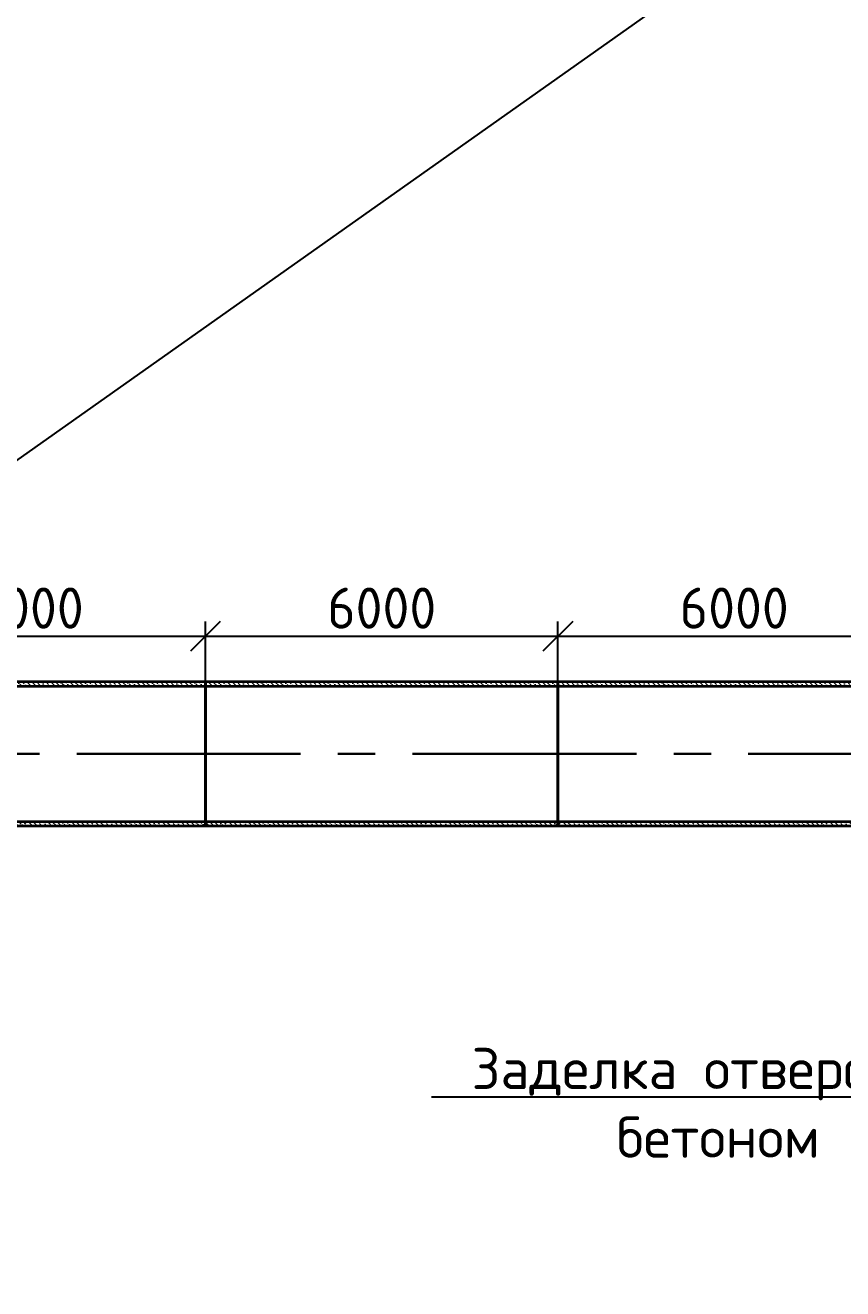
# Model space of a CAD drawing. Header units: millimetres. Extents: x 1601 to 14530, y 1157 to 12625.
# Drawn here: x 11794.9 to 11864.4, y 3029.5 to 3137 of the extents above; entities that cross this region are included whole.
import ezdxf
from ezdxf import colors
from ezdxf.entities.mleader import LeaderData, LeaderLine
from ezdxf.math import Vec2, Vec3

# ---------------------------------------------------------------- set-up
doc = ezdxf.new("R2010")
doc.units = ezdxf.units.MM
doc.linetypes.add('ACAD_ISO04W100', pattern=[30, 24, -3, 0, -3])
doc.linetypes.add('осевая2', pattern=[28.575, 19.05, -3.175, 3.175, -3.175])
for name, color, linetype, lineweight in [('Осевая', 2, 'осевая2', 30), ('Размер 3.5', 250, 'Continuous', 35), ('таблица', 250, 'Continuous', 35), ('шриховка', 251, 'ACAD_ISO04W100', 15)]:
    doc.layers.add(name, color=color, linetype=linetype, lineweight=lineweight)
doc.styles.add('-ISOCPEUR-', font='isocpeur.TTF')
doc.styles.add('GOST', font='GOST Common.ttf')
doc.dimstyles.new('М 1 к 200', dxfattribs={"dimtxt": 3.5, "dimasz": 2.5, "dimexe": 1.25, "dimexo": 0, "dimtad": 1, "dimlfac": 0.2, "dimrnd": 0.1, "dimzin": 1, "dimtxsty": 'GOST', "dimblk": 'OBLIQUE', "dimcen": 2.5, "dimclrd": 256, "dimclre": 256, "dimclrt": 256, "dimadec": 0, "dimazin": 2, "dimtfac": 1, "dimtmove": 0, "dimatfit": 3, "dimldrblk": 'NONE', "dimfxl": 1.25, "dimlwd": -1, "dimlwe": -1, "dimarcsym": 0})
pattern_1 = [(45, (-5955.2925, -1907.5019), (0.152215341, 0.558122918), [0.71755, -0.14351, 0, -0.14351])]

# ---------------------------------------------------------------- blocks, each defined once
blk = doc.blocks.new('Лоток')
at = {"layer": 'шриховка'}
h = blk.add_hatch(dxfattribs=at)
h.set_pattern_fill('ANSI36', color=256, scale=0.0904)
h.set_pattern_definition(pattern_1)
h.paths.add_polyline_path([(30, 5.75), (30, 6.15), (0, 6.15), (0, 5.75)])
h = blk.add_hatch(dxfattribs=at)
h.set_pattern_fill('ANSI36', color=256, scale=0.0904)
h.set_pattern_definition(pattern_1)
h.paths.add_polyline_path([(30, -6.15), (30, -5.75), (0, -5.75), (0, -6.15)])
blk.add_lwpolyline([(0, -5.75), (30, -5.75), (30, -6.15), (0, -6.15)], close=True)
at = {"layer": 'таблица'}
for p, q in [((30, 5.75), (0, 5.75)), ((30, -5.75), (0, -5.75))]:
    blk.add_line(p, q, dxfattribs=at)
blk.add_lwpolyline([(30, 6.15), (0, 6.15), (0, -6.15), (30, -6.15)], close=True, dxfattribs=at)
blk = doc.blocks.new('_Oblique')
at = {"color": 0, "linetype": 'ByBlock', "lineweight": -2}
blk.add_line((-0.5, -0.5), (0.5, 0.5), dxfattribs=at)
blk = doc.blocks.new('*D266')
at = {"transparency": 16777216}
for p, q in [((11780.21, 3081.2), (11780.21, 3086.32)), ((11810.21, 3081.2), (11810.21, 3086.32)), ((11780.21, 3085.07), (11810.21, 3085.07))]:
    blk.add_line(p, q, dxfattribs=at)
at = {"layer": 'Defpoints', "color": 0, "transparency": 16777216}
for p in [(11810.21, 3085.07), (11780.21, 3081.2), (11810.21, 3081.2)]:
    blk.add_point(p, dxfattribs=at)
at = {"transparency": 16777216, "xscale": 2.5, "yscale": 2.5, "zscale": 2.5, "rotation": 180}
blk.add_blockref('_Oblique', (11780.21, 3085.07), dxfattribs=at)
at = {"transparency": 16777216, "xscale": 2.5, "yscale": 2.5, "zscale": 2.5}
blk.add_blockref('_Oblique', (11810.21, 3085.07), dxfattribs=at)
at = {"transparency": 16777216, "insert": (11795.21, 3087.45), "char_height": 3.5, "attachment_point": 5, "style": 'GOST'}
blk.add_mtext('6000', dxfattribs=at)
blk = doc.blocks.new('_None')
blk = doc.blocks.new('*D267')
at = {"transparency": 16777216}
for p, q in [((11810.21, 3081.2), (11810.21, 3086.32)), ((11840.21, 3081.2), (11840.21, 3086.32)), ((11810.21, 3085.07), (11840.21, 3085.07))]:
    blk.add_line(p, q, dxfattribs=at)
at = {"layer": 'Defpoints', "color": 0, "transparency": 16777216}
for p in [(11840.21, 3085.07), (11810.21, 3081.2), (11840.21, 3081.2)]:
    blk.add_point(p, dxfattribs=at)
at = {"transparency": 16777216, "xscale": 2.5, "yscale": 2.5, "zscale": 2.5, "rotation": 180}
blk.add_blockref('_Oblique', (11810.21, 3085.07), dxfattribs=at)
at = {"transparency": 16777216, "xscale": 2.5, "yscale": 2.5, "zscale": 2.5}
blk.add_blockref('_Oblique', (11840.21, 3085.07), dxfattribs=at)
at = {"transparency": 16777216, "insert": (11825.21, 3087.45), "char_height": 3.5, "attachment_point": 5, "style": 'GOST'}
blk.add_mtext('6000', dxfattribs=at)
blk = doc.blocks.new('*D268')
at = {"transparency": 16777216}
for p, q in [((11840.21, 3081.2), (11840.21, 3086.32)), ((11870.21, 3081.2), (11870.21, 3086.32)), ((11840.21, 3085.07), (11870.21, 3085.07))]:
    blk.add_line(p, q, dxfattribs=at)
at = {"layer": 'Defpoints', "color": 0, "transparency": 16777216}
for p in [(11870.21, 3085.07), (11840.21, 3081.2), (11870.21, 3081.2)]:
    blk.add_point(p, dxfattribs=at)
at = {"transparency": 16777216, "xscale": 2.5, "yscale": 2.5, "zscale": 2.5, "rotation": 180}
blk.add_blockref('_Oblique', (11840.21, 3085.07), dxfattribs=at)
at = {"transparency": 16777216, "xscale": 2.5, "yscale": 2.5, "zscale": 2.5}
blk.add_blockref('_Oblique', (11870.21, 3085.07), dxfattribs=at)
at = {"transparency": 16777216, "insert": (11855.21, 3087.45), "char_height": 3.5, "attachment_point": 5, "style": 'GOST'}
blk.add_mtext('6000', dxfattribs=at)

msp = doc.modelspace()

# ---------------------------------------------------------------- linework, layer by layer
at = {"layer": 'Осевая'}
msp.add_lwpolyline([(11474.1083, 3075.0472), (11664.9583, 3075.0472), (11664.9583, 3060.0472), (11684.9583, 3060.0472), (11684.9583, 3075.0472), (11895.9583, 3075.0472), (11895.9583, 3065.0472), (11932.1083, 3065.0472)], dxfattribs=at)

# ---------------------------------------------------------------- block references
at = {"xscale": -1}
for p in [(11810.2083, 3075.0472), (11840.2083, 3075.0472), (11870.2083, 3075.0472)]:
    msp.add_blockref('Лоток', p, dxfattribs=at)

# ---------------------------------------------------------------- dimensions: what is measured, and where the dimension line sits
for base, p1, p2, picture, middle in [((11810.2083, 3085.0728), (11780.2083, 3081.1972), (11810.2083, 3081.1972), '*D266', (11795.2083, 3087.4478)), ((11840.2083, 3085.0728), (11810.2083, 3081.1972), (11840.2083, 3081.1972), '*D267', (11825.2083, 3087.4478)), ((11870.2083, 3085.0728), (11840.2083, 3081.1972), (11870.2083, 3081.1972), '*D268', (11855.2083, 3087.4478))]:
    dim = msp.add_linear_dim(base=base, p1=p1, p2=p2, text='6000', dimstyle='М 1 к 200')
    dim.commit()
    dim.dimension.update_dxf_attribs({"geometry": picture, "text_midpoint": middle})

# ---------------------------------------------------------------- leaders
at = {"layer": 'Размер 3.5'}
ml = msp.add_multileader_mtext('Standard', dxfattribs=at)
ml.set_content('Заделка отверстия\\Pбетоном Б 15', color=256, style='-ISOCPEUR-')
ml.set_leader_properties()
ml.build(insert=Vec2(0, 0))
ml.multileader.update_dxf_attribs({"text_left_attachment_type": 6, "text_right_attachment_type": 6, "dogleg_length": 0.36, "arrow_head_size": 0.18})
ctx = ml.context
ctx.base_point, ctx.char_height, ctx.arrow_head_size, ctx.landing_gap_size, ctx.plane_origin = Vec3(11831.511, 3045.8304), 3.5, 0.18, 0.09, Vec3(11886.2466, 3037.9496)
ctx.left_attachment, ctx.right_attachment, ctx.text_align_type = 6, 6, 2
notes = []
notes.append((ctx, [(0, (1, 1, 0), (11874.576, 3045.8304), (-1, 0), 0.36, [(0, [(11896.1583, 3056.3547)], 0, [])])]))
ctx.mtext.insert, ctx.mtext.width, ctx.mtext.alignment, ctx.mtext.flow_direction = Vec3(11874.126, 3050.0304), 44.240397, 3, 5
ctx.mtext.has_bg_fill, ctx.mtext.bg_color, ctx.mtext.bg_scale_factor, ctx.mtext.bg_transparency, ctx.mtext.use_window_bg_color = 1, -1027028792, 1.5, 0, 1
for ctx, leaders in notes:
    for number, flags, end, landing, length, lines in leaders:
        leader = LeaderData()
        leader.index, (leader.has_last_leader_line, leader.has_dogleg_vector, leader.attachment_direction) = number, flags
        leader.last_leader_point, leader.dogleg_vector, leader.dogleg_length = Vec3(end), Vec3(landing), length
        for number, points, colour, breaks in lines:
            line = LeaderLine()
            line.index, line.vertices, line.color, line.breaks = number, Vec3.list(points), colors.encode_raw_color(colour), breaks
            leader.lines.append(line)
        ctx.leaders.append(leader)

# ---------------------------------------------------------------- next in the draw order: linework, layer by layer
msp.add_line((12007.6464, 3250.9949), (11413.6464, 2830.9949))

doc.saveas('drawing.dxf')
